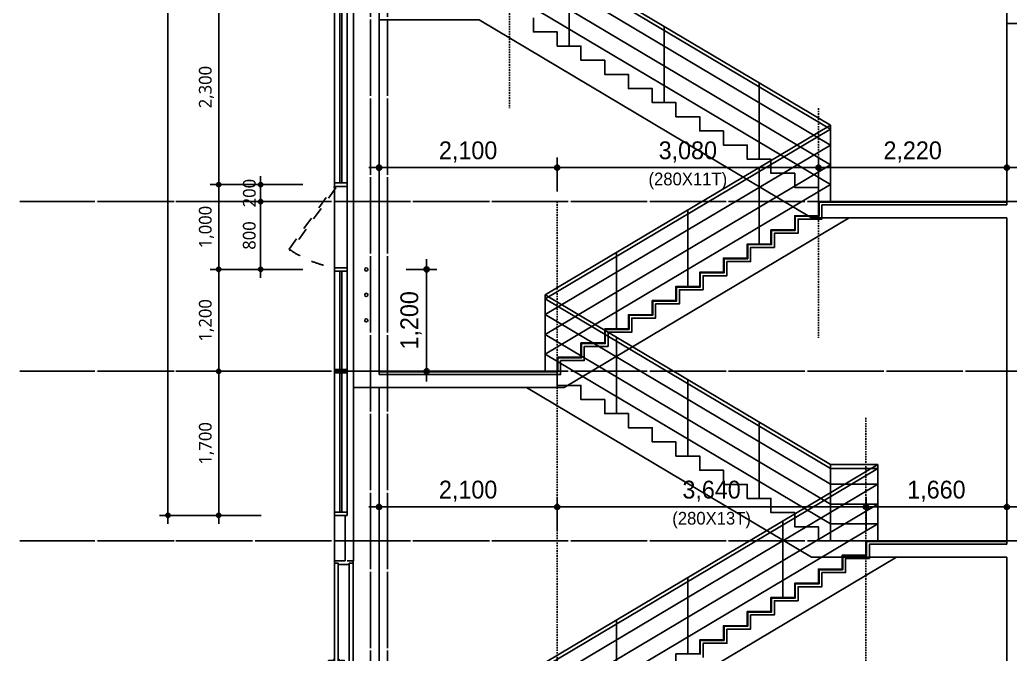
# Model space of a CAD drawing. Header units: millimetres. Extents: x 11948722 to 13111668, y -10771712 to -10232988.
# Drawn here: x 12372471 to 12384145, y -10561284 to -10553805 of the extents above; entities that cross this region are included whole.
import ezdxf

# ---------------------------------------------------------------- set-up
doc = ezdxf.new("R2010")
doc.units = ezdxf.units.MM
doc.header["$LTSCALE"] = 150
doc.header["$MEASUREMENT"] = 0
for name, pattern in [('CEN', [6.2, 6, -0.1, 0, -0.1]), ('HIDDEN', [2, 1, -1]), ('Xref-계단단면도$0$H', [1, 0.6, -0.4])]:
    doc.linetypes.add(name, pattern=pattern)
doc.layers.get('0').update_dxf_attribs({"linetype": 'CONTINUOUS'})
doc.layers.get('Defpoints').update_dxf_attribs({"color": 117, "linetype": 'CONTINUOUS'})
for name, color, linetype in [('A-DOOR', 4, 'CONTINUOUS'), ('A-ELE-8', 8, 'CONTINUOUS'), ('A-중심선', 10, 'CEN'), ('CON-C', 2, 'CONTINUOUS'), ('dim0', 7, 'CONTINUOUS'), ('ELE-8', 8, 'CONTINUOUS'), ('PIR판넬', 4, 'CONTINUOUS'), ('WID', 4, 'CONTINUOUS'), ('WIN 6', 4, 'CONTINUOUS'), ('Xref-계단단면도$0$3 dim0', 7, 'CONTINUOUS'), ('Xref-계단단면도$0$A-CEIL', 6, 'CONTINUOUS'), ('Xref-계단단면도$0$A-DIM', 7, 'CONTINUOUS'), ('Xref-계단단면도$0$PIR판넬', 4, 'CONTINUOUS')]:
    doc.layers.add(name, color=color, linetype=linetype)
doc.styles.add('Xref-계단단면도$0$나눔고딕 Se', font='')
doc.styles.add('나눔고딕 Se', font='NanumGothic.ttf')
doc.styles.get('Xref-계단단면도$0$나눔고딕 Se').set_extended_font_data('Dotum')
doc.dimstyles.new('A1-100', dxfattribs={"dimtxt": 3, "dimasz": 1, "dimexe": 2, "dimexo": 2, "dimgap": 1, "dimtad": 1, "dimdec": 0, "dimzin": 12, "dimdsep": 46, "dimlunit": 6, "dimtxsty": '나눔고딕 Se', "dimblk1": 'DIMDOT', "dimblk2": 'DIMDOT', "dimsah": 1, "dimcen": -1, "dimdle": 2, "dimclrd": 256, "dimclre": 256, "dimclrt": 3, "dimadec": 0, "dimazin": 0, "dimtfac": 1, "dimtdec": 0, "dimtix": 1, "dimtmove": 2, "dimatfit": 3, "dimldrblk": 'DIMDOT', "dimfxl": 1, "dimtvp": 1, "dimtolj": 1, "dimtzin": 12, "dimlwd": -1, "dimlwe": -1, "dimarcsym": 0})
doc.dimstyles.new('Xref-계단단면도$0$A1-100', dxfattribs={"dimtxt": 3, "dimasz": 1, "dimexe": 2, "dimexo": 2, "dimgap": 1, "dimtad": 1, "dimdec": 0, "dimzin": 12, "dimdsep": 46, "dimlunit": 6, "dimtxsty": 'Xref-계단단면도$0$나눔고딕 Se', "dimblk1": 'Xref-계단단면도$0$DIMDOT', "dimblk2": 'Xref-계단단면도$0$DIMDOT', "dimsah": 1, "dimcen": -1, "dimdle": 2, "dimclrd": 256, "dimclre": 256, "dimclrt": 3, "dimadec": 0, "dimazin": 0, "dimtfac": 1, "dimtdec": 0, "dimtix": 1, "dimtmove": 2, "dimatfit": 3, "dimldrblk": 'Xref-계단단면도$0$DIMDOT', "dimfxl": 1, "dimtvp": 1, "dimtolj": 1, "dimtzin": 12, "dimlwd": -1, "dimlwe": -1, "dimarcsym": 0})

# ---------------------------------------------------------------- blocks, each defined once
blk = doc.blocks.new('Xref-계단단면도$0$DIMDOT')
at = {"color": 0}
blk.add_line((-2, 0), (2, 0), dxfattribs=at)
for radius in [0.5, 0.25]:
    blk.add_circle((0, 0), radius, dxfattribs=at)
blk = doc.blocks.new('*D165')
at = {"layer": 'Defpoints', "color": 0, "ltscale": 1200}
for p in [(12372471, -10553448), (12370071, -10555948), (12372471, -10555948)]:
    blk.add_point(p, dxfattribs=at)
at = {"layer": 'Xref-계단단면도$0$3 dim0'}
for p, q in [((12372351, -10553448), (12369951, -10553448)), ((12370071, -10553508), (12370071, -10555888)), ((12372351, -10555948), (12369951, -10555948))]:
    blk.add_line(p, q, dxfattribs=at)
at = {"layer": 'Xref-계단단면도$0$3 dim0', "ltscale": 1200, "xscale": 60, "yscale": 60, "zscale": 60}
for p, rotation in [((12370071, -10553448), 90), ((12370071, -10555948), 270)]:
    blk.add_blockref('Xref-계단단면도$0$DIMDOT', p, dxfattribs=dict(at, rotation=rotation))
at = {"layer": 'Xref-계단단면도$0$3 dim0', "color": 3, "ltscale": 1200, "char_height": 210, "attachment_point": 5, "rotation": 90, "style": 'Xref-계단단면도$0$나눔고딕 Se'}
for s, insert in [('\\W0.9;\\T0.95;(166.67X15R)', (12370265, -10554698)), ('\\A1;2,500', (12369885, -10554698))]:
    blk.add_mtext(s, dxfattribs=dict(at, insert=insert))
blk = doc.blocks.new('*D166')
at = {"layer": 'Defpoints', "color": 0, "ltscale": 1200}
for p in [(12372471, -10555948), (12370071, -10557948), (12372471, -10557948)]:
    blk.add_point(p, dxfattribs=at)
at = {"layer": 'Xref-계단단면도$0$3 dim0'}
for p, q in [((12372351, -10555948), (12369951, -10555948)), ((12370071, -10556008), (12370071, -10557888)), ((12372351, -10557948), (12369951, -10557948))]:
    blk.add_line(p, q, dxfattribs=at)
at = {"layer": 'Xref-계단단면도$0$3 dim0', "ltscale": 1200, "xscale": 60, "yscale": 60, "zscale": 60}
for p, rotation in [((12370071, -10555948), 90), ((12370071, -10557948), 270)]:
    blk.add_blockref('Xref-계단단면도$0$DIMDOT', p, dxfattribs=dict(at, rotation=rotation))
at = {"layer": 'Xref-계단단면도$0$3 dim0', "color": 3, "ltscale": 1200, "char_height": 210, "attachment_point": 5, "rotation": 90, "style": 'Xref-계단단면도$0$나눔고딕 Se'}
for s, insert in [('\\W0.9;\\T0.95;(166.67X12R)', (12370265, -10556948)), ('\\A1;2,000', (12369885, -10556948))]:
    blk.add_mtext(s, dxfattribs=dict(at, insert=insert))
blk = doc.blocks.new('*D181')
at = {"layer": 'Defpoints', "color": 0, "lineweight": -3, "ltscale": 1200}
for p in [(12378805, -10555548), (12376705, -10555948), (12378805, -10555948)]:
    blk.add_point(p, dxfattribs=at)
at = {"layer": 'Xref-계단단면도$0$3 dim0'}
for p, q in [((12376705, -10555828), (12376705, -10555428)), ((12378805, -10555828), (12378805, -10555428)), ((12376765, -10555548), (12378745, -10555548))]:
    blk.add_line(p, q, dxfattribs=at)
at = {"layer": 'Xref-계단단면도$0$3 dim0', "ltscale": 1200, "xscale": 60, "yscale": 60, "zscale": 60, "rotation": 180}
blk.add_blockref('Xref-계단단면도$0$DIMDOT', (12376705, -10555548), dxfattribs=at)
at = {"layer": 'Xref-계단단면도$0$3 dim0', "ltscale": 1200, "xscale": 60, "yscale": 60, "zscale": 60}
blk.add_blockref('Xref-계단단면도$0$DIMDOT', (12378805, -10555548), dxfattribs=at)
at = {"layer": 'Xref-계단단면도$0$3 dim0', "color": 3, "ltscale": 1200, "insert": (12377755, -10555363), "char_height": 210, "attachment_point": 5, "style": 'Xref-계단단면도$0$나눔고딕 Se'}
blk.add_mtext('\\A1;2,100', dxfattribs=at)
blk = doc.blocks.new('*D182')
at = {"layer": 'Defpoints', "color": 0, "lineweight": -3, "ltscale": 1200}
for p in [(12381885, -10555548), (12378805, -10555948), (12381885, -10555948)]:
    blk.add_point(p, dxfattribs=at)
at = {"layer": 'Xref-계단단면도$0$3 dim0'}
for p, q in [((12378805, -10555828), (12378805, -10555428)), ((12381885, -10555828), (12381885, -10555428)), ((12378865, -10555548), (12381825, -10555548))]:
    blk.add_line(p, q, dxfattribs=at)
at = {"layer": 'Xref-계단단면도$0$3 dim0', "ltscale": 1200, "xscale": 60, "yscale": 60, "zscale": 60, "rotation": 180}
blk.add_blockref('Xref-계단단면도$0$DIMDOT', (12378805, -10555548), dxfattribs=at)
at = {"layer": 'Xref-계단단면도$0$3 dim0', "ltscale": 1200, "xscale": 60, "yscale": 60, "zscale": 60}
blk.add_blockref('Xref-계단단면도$0$DIMDOT', (12381885, -10555548), dxfattribs=at)
at = {"layer": 'Xref-계단단면도$0$3 dim0', "color": 3, "ltscale": 1200, "char_height": 210, "attachment_point": 5, "style": 'Xref-계단단면도$0$나눔고딕 Se'}
for s, insert in [('\\A1;3,080', (12380345, -10555363)), ('\\H0.714286x;(280X11T)', (12380345, -10555704))]:
    blk.add_mtext(s, dxfattribs=dict(at, insert=insert))
blk = doc.blocks.new('*D183')
at = {"layer": 'Defpoints', "color": 0, "lineweight": -3, "ltscale": 1200}
for p in [(12384105, -10555548), (12381885, -10555948), (12384105, -10555948)]:
    blk.add_point(p, dxfattribs=at)
at = {"layer": 'Xref-계단단면도$0$3 dim0'}
for p, q in [((12381885, -10555828), (12381885, -10555428)), ((12384105, -10555828), (12384105, -10555428)), ((12381945, -10555548), (12384045, -10555548))]:
    blk.add_line(p, q, dxfattribs=at)
at = {"layer": 'Xref-계단단면도$0$3 dim0', "ltscale": 1200, "xscale": 60, "yscale": 60, "zscale": 60, "rotation": 180}
blk.add_blockref('Xref-계단단면도$0$DIMDOT', (12381885, -10555548), dxfattribs=at)
at = {"layer": 'Xref-계단단면도$0$3 dim0', "ltscale": 1200, "xscale": 60, "yscale": 60, "zscale": 60}
blk.add_blockref('Xref-계단단면도$0$DIMDOT', (12384105, -10555548), dxfattribs=at)
at = {"layer": 'Xref-계단단면도$0$3 dim0', "color": 3, "ltscale": 1200, "insert": (12382995, -10555363), "char_height": 210, "attachment_point": 5, "style": 'Xref-계단단면도$0$나눔고딕 Se'}
blk.add_mtext('\\A1;2,220', dxfattribs=at)
blk = doc.blocks.new('*U136')
at = {"layer": 'A-DOOR'}
for p, q in [((-200, 0), (-200, 2070)), ((-155, 0), (-155, 2055)), ((-200, 0), (-25, 0))]:
    blk.add_line(p, q, dxfattribs=at)
for points in [[(10, 2100), (20, 2100), (20, 2070), (-25, 2070), (-25, 2055), (-155, 2055), (-155, 2070), (-200, 2070), (-200, 2100), (-190, 2100)], [(-25, 945), (-35, 935), (-35, 865), (-25, 855)], [(20, 945), (30, 935), (30, 865), (20, 855)], [(-35, 915), (-55, 925), (-95, 925), (-95, 875), (-55, 875), (-35, 885)], [(30, 885), (50, 875), (90, 875), (90, 925), (50, 925), (30, 915)]]:
    blk.add_lwpolyline(points, dxfattribs=at)
blk.add_lwpolyline([(20, 0), (-25, 0), (-25, 2070), (20, 2070)], close=True, dxfattribs=at)
blk = doc.blocks.new('*D533')
at = {"layer": 'Defpoints', "color": 0, "ltscale": 1200}
for p in [(12372471, -10557948), (12370071, -10559948), (12372471, -10559948)]:
    blk.add_point(p, dxfattribs=at)
at = {"layer": 'Xref-계단단면도$0$3 dim0'}
for p, q in [((12372351, -10557948), (12369951, -10557948)), ((12370071, -10558008), (12370071, -10559888)), ((12372351, -10559948), (12369951, -10559948))]:
    blk.add_line(p, q, dxfattribs=at)
at = {"layer": 'Xref-계단단면도$0$3 dim0', "ltscale": 1200, "xscale": 60, "yscale": 60, "zscale": 60}
for p, rotation in [((12370071, -10557948), 90), ((12370071, -10559948), 270)]:
    blk.add_blockref('Xref-계단단면도$0$DIMDOT', p, dxfattribs=dict(at, rotation=rotation))
at = {"layer": 'Xref-계단단면도$0$3 dim0', "color": 3, "ltscale": 1200, "char_height": 210, "attachment_point": 5, "rotation": 90, "style": 'Xref-계단단면도$0$나눔고딕 Se'}
for s, insert in [('\\W0.9;\\T0.95;(166.67X12R)', (12370265, -10558948)), ('\\A1;2,000', (12369885, -10558948))]:
    blk.add_mtext(s, dxfattribs=dict(at, insert=insert))
blk = doc.blocks.new('*D534')
at = {"layer": 'Defpoints', "color": 0, "ltscale": 1200}
for p in [(12372471, -10559948), (12370071, -10562281), (12372471, -10562281)]:
    blk.add_point(p, dxfattribs=at)
at = {"layer": 'Xref-계단단면도$0$3 dim0'}
for p, q in [((12372351, -10559948), (12369951, -10559948)), ((12370071, -10560008), (12370071, -10562221)), ((12372351, -10562281), (12369951, -10562281))]:
    blk.add_line(p, q, dxfattribs=at)
at = {"layer": 'Xref-계단단면도$0$3 dim0', "ltscale": 1200, "xscale": 60, "yscale": 60, "zscale": 60}
for p, rotation in [((12370071, -10559948), 90), ((12370071, -10562281), 270)]:
    blk.add_blockref('Xref-계단단면도$0$DIMDOT', p, dxfattribs=dict(at, rotation=rotation))
at = {"layer": 'Xref-계단단면도$0$3 dim0', "color": 3, "ltscale": 1200, "char_height": 210, "attachment_point": 5, "rotation": 90, "style": 'Xref-계단단면도$0$나눔고딕 Se'}
for s, insert in [('\\W0.9;\\T0.95;(166.67X14R)', (12370265, -10561115)), ('\\A1;2,333', (12369885, -10561115))]:
    blk.add_mtext(s, dxfattribs=dict(at, insert=insert))
blk = doc.blocks.new('*D874')
at = {"layer": 'Defpoints', "color": 0, "lineweight": -3, "ltscale": 1200}
for p in [(12378805, -10559548), (12376705, -10559948), (12378805, -10559948)]:
    blk.add_point(p, dxfattribs=at)
at = {"layer": 'Xref-계단단면도$0$3 dim0'}
for p, q in [((12376705, -10559828), (12376705, -10559428)), ((12378805, -10559828), (12378805, -10559428)), ((12376765, -10559548), (12378745, -10559548))]:
    blk.add_line(p, q, dxfattribs=at)
at = {"layer": 'Xref-계단단면도$0$3 dim0', "ltscale": 1200, "xscale": 60, "yscale": 60, "zscale": 60, "rotation": 180}
blk.add_blockref('Xref-계단단면도$0$DIMDOT', (12376705, -10559548), dxfattribs=at)
at = {"layer": 'Xref-계단단면도$0$3 dim0', "ltscale": 1200, "xscale": 60, "yscale": 60, "zscale": 60}
blk.add_blockref('Xref-계단단면도$0$DIMDOT', (12378805, -10559548), dxfattribs=at)
at = {"layer": 'Xref-계단단면도$0$3 dim0', "color": 3, "ltscale": 1200, "insert": (12377755, -10559363), "char_height": 210, "attachment_point": 5, "style": 'Xref-계단단면도$0$나눔고딕 Se'}
blk.add_mtext('\\A1;2,100', dxfattribs=at)
blk = doc.blocks.new('*D875')
at = {"layer": 'Defpoints', "color": 0, "lineweight": -3, "ltscale": 1200}
for p in [(12382445, -10559548), (12378805, -10559948), (12382445, -10559948)]:
    blk.add_point(p, dxfattribs=at)
at = {"layer": 'Xref-계단단면도$0$3 dim0'}
for p, q in [((12378805, -10559828), (12378805, -10559428)), ((12382445, -10559828), (12382445, -10559428)), ((12378865, -10559548), (12382385, -10559548))]:
    blk.add_line(p, q, dxfattribs=at)
at = {"layer": 'Xref-계단단면도$0$3 dim0', "ltscale": 1200, "xscale": 60, "yscale": 60, "zscale": 60, "rotation": 180}
blk.add_blockref('Xref-계단단면도$0$DIMDOT', (12378805, -10559548), dxfattribs=at)
at = {"layer": 'Xref-계단단면도$0$3 dim0', "ltscale": 1200, "xscale": 60, "yscale": 60, "zscale": 60}
blk.add_blockref('Xref-계단단면도$0$DIMDOT', (12382445, -10559548), dxfattribs=at)
at = {"layer": 'Xref-계단단면도$0$3 dim0', "color": 3, "ltscale": 1200, "char_height": 210, "attachment_point": 5, "style": 'Xref-계단단면도$0$나눔고딕 Se'}
for s, insert in [('\\A1;3,640', (12380625, -10559363)), ('\\H0.714286x;(280X13T)', (12380625, -10559704))]:
    blk.add_mtext(s, dxfattribs=dict(at, insert=insert))
blk = doc.blocks.new('*D876')
at = {"layer": 'Defpoints', "color": 0, "lineweight": -3, "ltscale": 1200}
for p in [(12384105, -10559548), (12382445, -10559948), (12384105, -10559948)]:
    blk.add_point(p, dxfattribs=at)
at = {"layer": 'Xref-계단단면도$0$3 dim0'}
for p, q in [((12382445, -10559828), (12382445, -10559428)), ((12384105, -10559828), (12384105, -10559428)), ((12382505, -10559548), (12384045, -10559548))]:
    blk.add_line(p, q, dxfattribs=at)
at = {"layer": 'Xref-계단단면도$0$3 dim0', "ltscale": 1200, "xscale": 60, "yscale": 60, "zscale": 60, "rotation": 180}
blk.add_blockref('Xref-계단단면도$0$DIMDOT', (12382445, -10559548), dxfattribs=at)
at = {"layer": 'Xref-계단단면도$0$3 dim0', "ltscale": 1200, "xscale": 60, "yscale": 60, "zscale": 60}
blk.add_blockref('Xref-계단단면도$0$DIMDOT', (12384105, -10559548), dxfattribs=at)
at = {"layer": 'Xref-계단단면도$0$3 dim0', "color": 3, "ltscale": 1200, "insert": (12383275, -10559363), "char_height": 210, "attachment_point": 5, "style": 'Xref-계단단면도$0$나눔고딕 Se'}
blk.add_mtext('\\A1;1,660', dxfattribs=at)
blk = doc.blocks.new('DIMDOT')
at = {"color": 0}
blk.add_line((-2, 0), (2, 0), dxfattribs=at)
for radius in [0.5, 0.25]:
    blk.add_circle((0, 0), radius, dxfattribs=at)
blk = doc.blocks.new('*D1081')
at = {"layer": 'Defpoints', "color": 0, "transparency": 16777216}
for p in [(12374816, -10553448), (12375416, -10553448), (12375416, -10555748)]:
    blk.add_point(p, dxfattribs=at)
at = {"layer": 'dim0', "transparency": 16777216}
for p, q in [((12375316, -10553448), (12374716, -10553448)), ((12374816, -10555698), (12374816, -10553498)), ((12375316, -10555748), (12374716, -10555748))]:
    blk.add_line(p, q, dxfattribs=at)
at = {"layer": 'dim0', "transparency": 16777216, "xscale": 50, "yscale": 50, "zscale": 50}
for p, rotation in [((12374816, -10553448), 90), ((12374816, -10555748), 270)]:
    blk.add_blockref('DIMDOT', p, dxfattribs=dict(at, rotation=rotation))
at = {"layer": 'dim0', "color": 3, "transparency": 16777216, "insert": (12374670, -10554598), "char_height": 150, "attachment_point": 5, "rotation": 90, "style": '나눔고딕 Se'}
blk.add_mtext('\\A1;2,300', dxfattribs=at)
blk = doc.blocks.new('*D1082')
at = {"layer": 'Defpoints', "color": 0, "transparency": 16777216}
for p in [(12374816, -10555748), (12375416, -10555748), (12375416, -10556748)]:
    blk.add_point(p, dxfattribs=at)
at = {"layer": 'dim0', "transparency": 16777216}
for p, q in [((12375316, -10555748), (12374716, -10555748)), ((12374816, -10556698), (12374816, -10555798)), ((12375316, -10556748), (12374716, -10556748))]:
    blk.add_line(p, q, dxfattribs=at)
at = {"layer": 'dim0', "transparency": 16777216, "xscale": 50, "yscale": 50, "zscale": 50}
for p, rotation in [((12374816, -10555748), 90), ((12374816, -10556748), 270)]:
    blk.add_blockref('DIMDOT', p, dxfattribs=dict(at, rotation=rotation))
at = {"layer": 'dim0', "color": 3, "transparency": 16777216, "insert": (12374670, -10556248), "char_height": 150, "attachment_point": 5, "rotation": 90, "style": '나눔고딕 Se'}
blk.add_mtext('\\A1;1,000', dxfattribs=at)
blk = doc.blocks.new('*D1084')
at = {"layer": 'Defpoints', "color": 0, "transparency": 16777216}
for p in [(12374816, -10556748), (12375416, -10556748), (12375416, -10557948)]:
    blk.add_point(p, dxfattribs=at)
at = {"layer": 'dim0', "transparency": 16777216}
for p, q in [((12375316, -10556748), (12374716, -10556748)), ((12374816, -10557898), (12374816, -10556798)), ((12375316, -10557948), (12374716, -10557948))]:
    blk.add_line(p, q, dxfattribs=at)
at = {"layer": 'dim0', "transparency": 16777216, "xscale": 50, "yscale": 50, "zscale": 50}
for p, rotation in [((12374816, -10556748), 90), ((12374816, -10557948), 270)]:
    blk.add_blockref('DIMDOT', p, dxfattribs=dict(at, rotation=rotation))
at = {"layer": 'dim0', "color": 3, "transparency": 16777216, "insert": (12374670, -10557348), "char_height": 150, "attachment_point": 5, "rotation": 90, "style": '나눔고딕 Se'}
blk.add_mtext('\\A1;1,200', dxfattribs=at)
blk = doc.blocks.new('*D1085')
at = {"layer": 'Defpoints', "color": 0, "transparency": 16777216}
for p in [(12374816, -10557948), (12375416, -10557948), (12375416, -10559648)]:
    blk.add_point(p, dxfattribs=at)
at = {"layer": 'dim0', "transparency": 16777216}
for p, q in [((12375316, -10557948), (12374716, -10557948)), ((12374816, -10559598), (12374816, -10557998)), ((12375316, -10559648), (12374716, -10559648))]:
    blk.add_line(p, q, dxfattribs=at)
at = {"layer": 'dim0', "transparency": 16777216, "xscale": 50, "yscale": 50, "zscale": 50}
for p, rotation in [((12374816, -10557948), 90), ((12374816, -10559648), 270)]:
    blk.add_blockref('DIMDOT', p, dxfattribs=dict(at, rotation=rotation))
at = {"layer": 'dim0', "color": 3, "transparency": 16777216, "insert": (12374670, -10558798), "char_height": 150, "attachment_point": 5, "rotation": 90, "style": '나눔고딕 Se'}
blk.add_mtext('\\A1;1,700', dxfattribs=at)
blk = doc.blocks.new('*D1086')
at = {"layer": 'Defpoints', "color": 0, "transparency": 16777216}
for p in [(12375308, -10555748), (12375908, -10555748), (12375908, -10555948)]:
    blk.add_point(p, dxfattribs=at)
at = {"layer": 'dim0', "transparency": 16777216}
for p, q in [((12375308, -10555698), (12375308, -10555648)), ((12375808, -10555748), (12375208, -10555748)), ((12375308, -10555948), (12375308, -10555748)), ((12375808, -10555948), (12375208, -10555948)), ((12375308, -10555998), (12375308, -10556048))]:
    blk.add_line(p, q, dxfattribs=at)
at = {"layer": 'dim0', "transparency": 16777216, "xscale": 50, "yscale": 50, "zscale": 50}
for p, rotation in [((12375308, -10555748), 270), ((12375308, -10555948), 90)]:
    blk.add_blockref('DIMDOT', p, dxfattribs=dict(at, rotation=rotation))
at = {"layer": 'dim0', "color": 3, "transparency": 16777216, "insert": (12375177, -10555848), "char_height": 150, "attachment_point": 5, "rotation": 90, "style": '나눔고딕 Se'}
blk.add_mtext('\\A1;200', dxfattribs=at)
blk = doc.blocks.new('*D1083')
at = {"layer": 'Defpoints', "color": 0, "transparency": 16777216}
for p in [(12375308, -10555948), (12375908, -10555948), (12375908, -10556748)]:
    blk.add_point(p, dxfattribs=at)
at = {"layer": 'dim0', "transparency": 16777216}
for p, q in [((12375808, -10555948), (12375208, -10555948)), ((12375308, -10556698), (12375308, -10555998)), ((12375808, -10556748), (12375208, -10556748))]:
    blk.add_line(p, q, dxfattribs=at)
at = {"layer": 'dim0', "transparency": 16777216, "xscale": 50, "yscale": 50, "zscale": 50}
for p, rotation in [((12375308, -10555948), 90), ((12375308, -10556748), 270)]:
    blk.add_blockref('DIMDOT', p, dxfattribs=dict(at, rotation=rotation))
at = {"layer": 'dim0', "color": 3, "transparency": 16777216, "insert": (12375176, -10556348), "char_height": 150, "attachment_point": 5, "rotation": 90, "style": '나눔고딕 Se'}
blk.add_mtext('\\A1;800', dxfattribs=at)
blk = doc.blocks.new('*D1240')
at = {"layer": 'Defpoints', "color": 0, "transparency": 16777216}
for p in [(12374216, -10533648), (12374816, -10533648), (12374816, -10559648, 94135)]:
    blk.add_point(p, dxfattribs=at)
at = {"layer": 'dim0', "transparency": 16777216}
for p, q in [((12374716, -10533648), (12374116, -10533648)), ((12374216, -10559598), (12374216, -10533698)), ((12374716, -10559648), (12374116, -10559648))]:
    blk.add_line(p, q, dxfattribs=at)
at = {"layer": 'dim0', "transparency": 16777216, "xscale": 50, "yscale": 50, "zscale": 50}
for p, rotation in [((12374216, -10533648), 90), ((12374216, -10559648), 270)]:
    blk.add_blockref('DIMDOT', p, dxfattribs=dict(at, rotation=rotation))
at = {"layer": 'dim0', "color": 3, "transparency": 16777216, "insert": (12374070, -10546648), "char_height": 150, "attachment_point": 5, "rotation": 90, "style": '나눔고딕 Se'}
blk.add_mtext('\\A1;26,000', dxfattribs=at)
blk = doc.blocks.new('*D1333')
at = {"layer": 'Defpoints', "color": 0, "ltscale": 1200}
for p in [(12376903, -10556748), (12376903, -10557948), (12377266, -10557948)]:
    blk.add_point(p, dxfattribs=at)
at = {"layer": 'Xref-계단단면도$0$3 dim0'}
for p, q in [((12377023, -10556748), (12377386, -10556748)), ((12377266, -10556808), (12377266, -10557888)), ((12377023, -10557948), (12377386, -10557948))]:
    blk.add_line(p, q, dxfattribs=at)
at = {"layer": 'Xref-계단단면도$0$3 dim0', "ltscale": 1200, "xscale": 60, "yscale": 60, "zscale": 60}
for p, rotation in [((12377266, -10556748), 90), ((12377266, -10557948), 270)]:
    blk.add_blockref('Xref-계단단면도$0$DIMDOT', p, dxfattribs=dict(at, rotation=rotation))
at = {"layer": 'Xref-계단단면도$0$3 dim0', "color": 3, "ltscale": 1200, "insert": (12377081, -10557348), "char_height": 210, "attachment_point": 5, "rotation": 90, "style": 'Xref-계단단면도$0$나눔고딕 Se'}
blk.add_mtext('\\A1;1,200', dxfattribs=at)

msp = doc.modelspace()

# ---------------------------------------------------------------- linework, layer by layer
at = {"layer": 'A-ELE-8'}
msp.add_line((12384104.7, -10555948.2), (12384104.7, -10553848.2), dxfattribs=at)
at = {"layer": 'A-중심선'}
for p, q in [((12376604.7, -10530548.2), (12376604.7, -10579629.2)), ((12376804.7, -10530548.2), (12376804.7, -10579629.2)), ((12390096.5, -10555948.2), (12372470.5, -10555948.2)), ((12390096.5, -10557948.2), (12372470.5, -10557948.2)), ((12390096.5, -10559948.2), (12372470.5, -10559948.2))]:
    msp.add_line(p, q, dxfattribs=at)
at = {"layer": 'CON-C', "ltscale": 1200}
for p, q in [((12384104.7, -10551138.2), (12384104.7, -10553848.2)), ((12384104.7, -10553848.2), (12384404.7, -10553848.2)), ((12384404.7, -10555948.2), (12384104.7, -10555948.2)), ((12384104.7, -10555948.2), (12384104.7, -10555988.2)), ((12378885.9, -10558138.2), (12382245.9, -10556138.2)), ((12382245.9, -10556138.2), (12384104.7, -10556138.2)), ((12384104.7, -10556138.2), (12384104.7, -10559988.2)), ((12378885.9, -10562471.5), (12382805.9, -10560138.2)), ((12382805.9, -10560138.2), (12384104.7, -10560138.2))]:
    msp.add_line(p, q, dxfattribs=at)
at = {"layer": 'CON-C', "ltscale": 1200, "flags": 128}
for points in [[(12376704.7, -10557988.2), (12378844.7, -10557988.2), (12378844.7, -10557821.5), (12379124.7, -10557821.5), (12379124.7, -10557654.8), (12379404.7, -10557654.8), (12379404.7, -10557488.2), (12379684.7, -10557488.2), (12379684.7, -10557321.5), (12379964.7, -10557321.5), (12379964.7, -10557154.8), (12380244.7, -10557154.8), (12380244.7, -10556988.2), (12380524.7, -10556988.2), (12380524.7, -10556821.5), (12380804.7, -10556821.5), (12380804.7, -10556654.8), (12381084.7, -10556654.8), (12381084.7, -10556488.2), (12381364.7, -10556488.2), (12381364.7, -10556321.5), (12381644.7, -10556321.5), (12381644.7, -10556154.8), (12381924.7, -10556154.8), (12381924.7, -10555988.2), (12384104.7, -10555988.2)], [(12376704.7, -10557988.2), (12376704.7, -10557948.2), (12376404.7, -10557948.2), (12376404.7, -10558138.2), (12378885.9, -10558138.2)], [(12380524.7, -10561321.5), (12380524.7, -10561154.8), (12380804.7, -10561154.8), (12380804.7, -10560988.2), (12381084.7, -10560988.2), (12381084.7, -10560821.5), (12381364.7, -10560821.5), (12381364.7, -10560654.8), (12381644.7, -10560654.8), (12381644.7, -10560488.2), (12381924.7, -10560488.2), (12381924.7, -10560321.5), (12382204.7, -10560321.5), (12382204.7, -10560154.8), (12382484.7, -10560154.8), (12382484.7, -10559988.2), (12384104.7, -10559988.2)]]:
    msp.add_lwpolyline(points, dxfattribs=at)
at = {"layer": 'CON-C', "ltscale": 1200}
msp.add_lwpolyline([(12384104.7, -10562988.2), (12384104.7, -10560138.2)], dxfattribs=at)
at = {"layer": 'ELE-8', "ltscale": 300}
for p, q in [((12382024.7, -10555048.2), (12378104.7, -10552714.8)), ((12382024.7, -10555094.7), (12378104.7, -10552761.4)), ((12382024.7, -10555280.9), (12378104.7, -10552947.6)), ((12382024.7, -10555513.7), (12378104.7, -10553180.3)), ((12378944.7, -10554114.8), (12378944.7, -10553214.8)), ((12382024.7, -10555746.4), (12378104.7, -10553413.1)), ((12376704.7, -10553804.8), (12377883.4, -10553804.8)), ((12377883.4, -10553804.8), (12381803.4, -10556138.2)), ((12380064.7, -10554781.5), (12380064.7, -10553881.5)), ((12381184.7, -10555448.2), (12381184.7, -10554548.2)), ((12382024.7, -10555948.2), (12382024.7, -10555048.2)), ((12381803.4, -10556138.2), (12384104.7, -10556138.2)), ((12382024.7, -10559048.2), (12378664.7, -10557048.2)), ((12378664.7, -10557948.2), (12378664.7, -10557048.2)), ((12382024.7, -10559094.7), (12378664.7, -10557094.7)), ((12382024.7, -10559280.9), (12378664.7, -10557280.9)), ((12382024.7, -10559513.7), (12378664.7, -10557513.7)), ((12379504.7, -10558448.2), (12379504.7, -10557548.2)), ((12382024.7, -10559746.4), (12378664.7, -10557746.4)), ((12380344.7, -10558948.2), (12380344.7, -10558048.2)), ((12376704.7, -10558138.2), (12378443.4, -10558138.2)), ((12378443.4, -10558138.2), (12381803.4, -10560138.2)), ((12381184.7, -10559448.2), (12381184.7, -10558548.2)), ((12382024.7, -10559948.2), (12382024.7, -10559048.2)), ((12382024.7, -10559048.2), (12382584.7, -10559048.2)), ((12382024.7, -10559094.7), (12382584.7, -10559094.7)), ((12382024.7, -10559280.9), (12382584.7, -10559280.9)), ((12382024.7, -10559513.7), (12382584.7, -10559513.7)), ((12382024.7, -10559746.4), (12382584.7, -10559746.4)), ((12381803.4, -10560138.2), (12384104.7, -10560138.2))]:
    msp.add_line(p, q, dxfattribs=at)
at = {"layer": 'ELE-8', "ltscale": 300, "flags": 128}
for points in [[(12384104.7, -10555948.2), (12381884.7, -10555948.2), (12381884.7, -10555781.5), (12381604.7, -10555781.5), (12381604.7, -10555614.8), (12381324.7, -10555614.8), (12381324.7, -10555448.2), (12381044.7, -10555448.2), (12381044.7, -10555281.5), (12380764.7, -10555281.5), (12380764.7, -10555114.8), (12380484.7, -10555114.8), (12380484.7, -10554948.2), (12380204.7, -10554948.2), (12380204.7, -10554781.5), (12379924.7, -10554781.5), (12379924.7, -10554614.8), (12379644.7, -10554614.8), (12379644.7, -10554448.2), (12379364.7, -10554448.2), (12379364.7, -10554281.5), (12379084.7, -10554281.5), (12379084.7, -10554114.8), (12378804.7, -10554114.8), (12378804.7, -10553948.2), (12378524.7, -10553948.2), (12378524.7, -10553781.5)], [(12376704.7, -10557948.2), (12378804.7, -10557948.2), (12378804.7, -10558114.8), (12379084.7, -10558114.8), (12379084.7, -10558281.5), (12379364.7, -10558281.5), (12379364.7, -10558448.2), (12379644.7, -10558448.2), (12379644.7, -10558614.8), (12379924.7, -10558614.8), (12379924.7, -10558781.5), (12380204.7, -10558781.5), (12380204.7, -10558948.2), (12380484.7, -10558948.2), (12380484.7, -10559114.8), (12380764.7, -10559114.8), (12380764.7, -10559281.5), (12381044.7, -10559281.5), (12381044.7, -10559448.2), (12381324.7, -10559448.2), (12381324.7, -10559614.8), (12381604.7, -10559614.8), (12381604.7, -10559781.5), (12381884.7, -10559781.5), (12381884.7, -10559948.2), (12384104.7, -10559948.2)]]:
    msp.add_lwpolyline(points, dxfattribs=at)
at = {"layer": 'PIR판넬'}
for p, q in [((12376179.7, -10560181.5), (12376179.7, -10559648.2)), ((12376304.7, -10560181.5), (12376304.7, -10559648.2)), ((12376179.7, -10560181.5), (12376304.7, -10560181.5))]:
    msp.add_line(p, q, dxfattribs=at)
at = {"layer": 'WID', "linetype": 'HIDDEN'}
msp.add_lwpolyline([(12376179.7, -10555768.2), (12376196.6, -10555785.1), (12375661.9, -10556526.9), (12375644.9, -10556510)], close=True, dxfattribs=at)
msp.add_arc((12376423.9, -10555365.4), 1384.5, 235.76365, 259.84066, dxfattribs=at)
at = {"layer": 'WIN 6', "color": 8}
for p, q in [((12376404.7, -10557948.2), (12376404.7, -10553638.2)), ((12376704.7, -10557948.2), (12376704.7, -10553638.2)), ((12376404.7, -10560181.5), (12376404.7, -10558138.2)), ((12376704.7, -10562281.5), (12376704.7, -10558138.2)), ((12376329.7, -10560181.5), (12376404.7, -10560181.5))]:
    msp.add_line(p, q, dxfattribs=at)
at = {"layer": 'Xref-계단단면도$0$A-CEIL', "ltscale": 1200}
for p, q in [((12378664.7, -10557048.2), (12382024.7, -10555048.2)), ((12382024.7, -10555948.2), (12382024.7, -10555048.2)), ((12378664.7, -10557094.7), (12382024.7, -10555094.7)), ((12378664.7, -10557280.9), (12382024.7, -10555280.9)), ((12378664.7, -10557513.7), (12382024.7, -10555513.7)), ((12381184.7, -10556448.2), (12381184.7, -10555548.2)), ((12378664.7, -10557746.4), (12382024.7, -10555746.4)), ((12380344.7, -10556948.2), (12380344.7, -10556048.2)), ((12379504.7, -10557448.2), (12379504.7, -10556548.2)), ((12378664.7, -10557948.2), (12378664.7, -10557048.2)), ((12378664.7, -10561381.5), (12382584.7, -10559048.2)), ((12378664.7, -10561428), (12382584.7, -10559094.7)), ((12382584.7, -10559948.2), (12382584.7, -10559048.2)), ((12378664.7, -10561614.2), (12382584.7, -10559280.9)), ((12378664.7, -10561847), (12382584.7, -10559513.7)), ((12381464.7, -10560614.8), (12381464.7, -10559714.8)), ((12378664.7, -10562079.7), (12382584.7, -10559746.4)), ((12380344.7, -10561281.5), (12380344.7, -10560381.5)), ((12379504.7, -10561781.5), (12379504.7, -10560881.5))]:
    msp.add_line(p, q, dxfattribs=at)
at = {"layer": 'Xref-계단단면도$0$A-CEIL', "ltscale": 1200, "flags": 128}
for points in [[(12376704.7, -10557948.2), (12378804.7, -10557948.2), (12378804.7, -10557781.5), (12379084.7, -10557781.5), (12379084.7, -10557614.8), (12379364.7, -10557614.8), (12379364.7, -10557448.2), (12379644.7, -10557448.2), (12379644.7, -10557281.5), (12379924.7, -10557281.5), (12379924.7, -10557114.8), (12380204.7, -10557114.8), (12380204.7, -10556948.2), (12380484.7, -10556948.2), (12380484.7, -10556781.5), (12380764.7, -10556781.5), (12380764.7, -10556614.8), (12381044.7, -10556614.8), (12381044.7, -10556448.2), (12381324.7, -10556448.2), (12381324.7, -10556281.5), (12381604.7, -10556281.5), (12381604.7, -10556114.8), (12381884.7, -10556114.8), (12381884.7, -10555948.2), (12384104.7, -10555948.2)], [(12376704.7, -10557955.2), (12378811.7, -10557955.2), (12378811.7, -10557788.5), (12379091.7, -10557788.5), (12379091.7, -10557621.8), (12379371.7, -10557621.8), (12379371.7, -10557455.2), (12379651.7, -10557455.2), (12379651.7, -10557288.5), (12379931.7, -10557288.5), (12379931.7, -10557121.8), (12380211.7, -10557121.8), (12380211.7, -10556955.2), (12380491.7, -10556955.2), (12380491.7, -10556788.5), (12380771.7, -10556788.5), (12380771.7, -10556621.8), (12381051.7, -10556621.8), (12381051.7, -10556455.2), (12381331.7, -10556455.2), (12381331.7, -10556288.5), (12381611.7, -10556288.5), (12381611.7, -10556121.8), (12381891.7, -10556121.8), (12381891.7, -10555955.2), (12384104.7, -10555955.2)], [(12380204.7, -10561448.2), (12380204.7, -10561281.5), (12380484.7, -10561281.5), (12380484.7, -10561114.8), (12380764.7, -10561114.8), (12380764.7, -10560948.2), (12381044.7, -10560948.2), (12381044.7, -10560781.5), (12381324.7, -10560781.5), (12381324.7, -10560614.8), (12381604.7, -10560614.8), (12381604.7, -10560448.2), (12381884.7, -10560448.2), (12381884.7, -10560281.5), (12382164.7, -10560281.5), (12382164.7, -10560114.8), (12382444.7, -10560114.8), (12382444.7, -10559948.2), (12384104.7, -10559948.2)], [(12380491.7, -10561288.5), (12380491.7, -10561121.8), (12380771.7, -10561121.8), (12380771.7, -10560955.2), (12381051.7, -10560955.2), (12381051.7, -10560788.5), (12381331.7, -10560788.5), (12381331.7, -10560621.8), (12381611.7, -10560621.8), (12381611.7, -10560455.2), (12381891.7, -10560455.2), (12381891.7, -10560288.5), (12382171.7, -10560288.5), (12382171.7, -10560121.8), (12382451.7, -10560121.8), (12382451.7, -10559955.2), (12384104.7, -10559955.2)]]:
    msp.add_lwpolyline(points, dxfattribs=at)
at = {"layer": 'Xref-계단단면도$0$A-CEIL', "ltscale": 1200}
for centre in [(12376554.7, -10556748.2), (12376554.7, -10557048.2), (12376554.7, -10557348.2)]:
    msp.add_circle(centre, 19, dxfattribs=at)
at = {"layer": 'Xref-계단단면도$0$A-DIM', "color": 135, "linetype": 'Xref-계단단면도$0$H', "ltscale": 0.2}
for p, q in [((12378244.7, -10532098.2), (12378244.7, -10554846.9)), ((12381884.7, -10554846.9), (12381884.7, -10557555.1)), ((12378804.7, -10555948.2), (12378804.7, -10563044.1)), ((12382444.7, -10558498.5), (12382444.7, -10561418.1))]:
    msp.add_line(p, q, dxfattribs=at)
at = {"layer": 'Xref-계단단면도$0$PIR판넬'}
for p, q in [((12376179.7, -10533648.2), (12376179.7, -10559648.2)), ((12376329.7, -10533648.2), (12376329.7, -10559648.2)), ((12376244.7, -10552268.2), (12376244.7, -10555728.2)), ((12376264.7, -10552268.2), (12376264.7, -10555728.2)), ((12376329.7, -10555728.2), (12376179.7, -10555728.2)), ((12376329.7, -10555768.2), (12376179.7, -10555768.2)), ((12376329.7, -10556728.2), (12376179.7, -10556728.2)), ((12376329.7, -10556728.2), (12376179.7, -10556728.2)), ((12376329.7, -10556768.2), (12376179.7, -10556768.2)), ((12376329.7, -10556768.2), (12376179.7, -10556768.2)), ((12376244.7, -10556768.2), (12376244.7, -10557928.2)), ((12376264.7, -10556768.2), (12376264.7, -10557928.2)), ((12376244.7, -10557968.2), (12376244.7, -10559608.2)), ((12376264.7, -10557968.2), (12376264.7, -10559608.2)), ((12376329.7, -10559608.2), (12376179.7, -10559608.2)), ((12376329.7, -10559648.2), (12376179.7, -10559648.2))]:
    msp.add_line(p, q, dxfattribs=at)
for points in [[(12376179.7, -10555728.2), (12376329.7, -10555728.2), (12376329.7, -10555768.2), (12376179.7, -10555768.2)], [(12376179.7, -10556728.2), (12376329.7, -10556728.2), (12376329.7, -10556768.2), (12376179.7, -10556768.2)], [(12376179.7, -10557928.2), (12376329.7, -10557928.2), (12376329.7, -10557968.2), (12376179.7, -10557968.2)]]:
    msp.add_lwpolyline(points, close=True, dxfattribs=at)

# ---------------------------------------------------------------- block references
at = {"layer": 'A-DOOR', "xscale": -1}
msp.add_blockref('*U136', (12376199.7, -10562281.5), dxfattribs=at)

# ---------------------------------------------------------------- dimensions: what is measured, and where the dimension line sits
at = {"layer": 'dim0'}
for base, p1, p2, picture, middle in [((12374216, -10533648.2), (12374816, -10559648.2, 94135), (12374816, -10533648.2), '*D1240', (12374069.8, -10546648.2)), ((12374816, -10553448.2), (12375416, -10555748.2), (12375416, -10553448.2), '*D1081', (12374669.8, -10554598.2)), ((12374816, -10555748.2, 94135), (12375416, -10556748.2, 94135), (12375416, -10555748.2, 94135), '*D1082', (12374670, -10556248.2, 94135)), ((12375308, -10555748.2, 94135), (12375908, -10555948.2, 94135), (12375908, -10555748.2, 94135), '*D1086', (12375176.7, -10555848.2, 94135)), ((12375308, -10555948.2, 94135), (12375908, -10556748.2, 94135), (12375908, -10555948.2, 94135), '*D1083', (12375176.3, -10556348.2, 94135)), ((12374816, -10556748.2, 94135), (12375416, -10557948.2, 94135), (12375416, -10556748.2, 94135), '*D1084', (12374669.8, -10557348.2, 94135)), ((12374816, -10557948.2, 94135), (12375416, -10559648.2, 94135), (12375416, -10557948.2, 94135), '*D1085', (12374670, -10558798.2, 94135))]:
    dim = msp.add_linear_dim(base=base, p1=p1, p2=p2, angle=270, dimstyle='A1-100', override={"dimscale": 50}, dxfattribs=at)
    dim.commit()
    dim.dimension.update_dxf_attribs({"geometry": picture, "text_midpoint": middle})
at = {"layer": 'Xref-계단단면도$0$3 dim0'}
for base, p1, p2, text, picture, middle in [((12370070.5, -10555948.2), (12372470.5, -10553448.2), (12372470.5, -10555948.2), '<>\\X\\W0.9;\\T0.95;(166.67X15R)', '*D165', (12370070.5, -10554698.2)), ((12370070.5, -10557948.2), (12372470.5, -10555948.2), (12372470.5, -10557948.2), '<>\\X\\W0.9;\\T0.95;(166.67X12R)', '*D166', (12370070.5, -10556948.2)), ((12370070.5, -10559948.2), (12372470.5, -10557948.2), (12372470.5, -10559948.2), '<>\\X\\W0.9;\\T0.95;(166.67X12R)', '*D533', (12370070.5, -10558948.2)), ((12370070.5, -10562281.5), (12372470.5, -10559948.2), (12372470.5, -10562281.5), '<>\\X\\W0.9;\\T0.95;(166.67X14R)', '*D534', (12370070.5, -10561114.8))]:
    dim = msp.add_linear_dim(base=base, p1=p1, p2=p2, angle=270, text=text, dimstyle='Xref-계단단면도$0$A1-100', override={"dimscale": 60, "dimtxt": 3.5, "dimtxsty": 'Xref-계단단면도$0$나눔고딕 Se', "dimblk1": 'Xref-계단단면도$0$DIMDOT', "dimblk2": 'Xref-계단단면도$0$DIMDOT'}, dxfattribs=at)
    dim.commit()
    dim.dimension.update_dxf_attribs({"geometry": picture, "text_midpoint": middle})
for base, p1, p2, picture, middle in [((12378804.7, -10555548.2), (12376704.7, -10555948.2), (12378804.7, -10555948.2), '*D181', (12377754.7, -10555362.8)), ((12384104.7, -10555548.2), (12381884.7, -10555948.2), (12384104.7, -10555948.2), '*D183', (12382994.7, -10555362.8)), ((12378804.7, -10559548.2), (12376704.7, -10559948.2), (12378804.7, -10559948.2), '*D874', (12377754.7, -10559362.8)), ((12384104.7, -10559548.2), (12382444.7, -10559948.2), (12384104.7, -10559948.2), '*D876', (12383274.7, -10559362.8))]:
    dim = msp.add_linear_dim(base=base, p1=p1, p2=p2, dimstyle='Xref-계단단면도$0$A1-100', override={"dimscale": 60, "dimtxt": 3.5, "dimblk1": 'Xref-계단단면도$0$DIMDOT', "dimblk2": 'Xref-계단단면도$0$DIMDOT'}, dxfattribs=at)
    dim.commit()
    dim.dimension.update_dxf_attribs({"geometry": picture, "text_midpoint": middle})
for base, p1, p2, text, picture, middle in [((12381884.7, -10555548.2), (12378804.7, -10555948.2), (12381884.7, -10555948.2), '<>\\X\\H0.714286x;(280X11T)', '*D182', (12380344.7, -10555548.2)), ((12382444.7, -10559548.2), (12378804.7, -10559948.2), (12382444.7, -10559948.2), '<>\\X\\H0.714286x;(280X13T)', '*D875', (12380624.7, -10559548.2))]:
    dim = msp.add_linear_dim(base=base, p1=p1, p2=p2, text=text, dimstyle='Xref-계단단면도$0$A1-100', override={"dimscale": 60, "dimtxt": 3.5, "dimtxsty": 'Xref-계단단면도$0$나눔고딕 Se', "dimblk1": 'Xref-계단단면도$0$DIMDOT', "dimblk2": 'Xref-계단단면도$0$DIMDOT'}, dxfattribs=at)
    dim.commit()
    dim.dimension.update_dxf_attribs({"geometry": picture, "text_midpoint": middle})
dim = msp.add_linear_dim(base=(12377266.3, -10557948.2), p1=(12376903.4, -10556748.2), p2=(12376903.4, -10557948.2), angle=90, dimstyle='Xref-계단단면도$0$A1-100', override={"dimscale": 60, "dimtxt": 3.5}, dxfattribs=at)
dim.commit()
dim.dimension.update_dxf_attribs({"geometry": '*D1333', "text_midpoint": (12377080.9, -10557348.2)})

doc.saveas('drawing.dxf')
